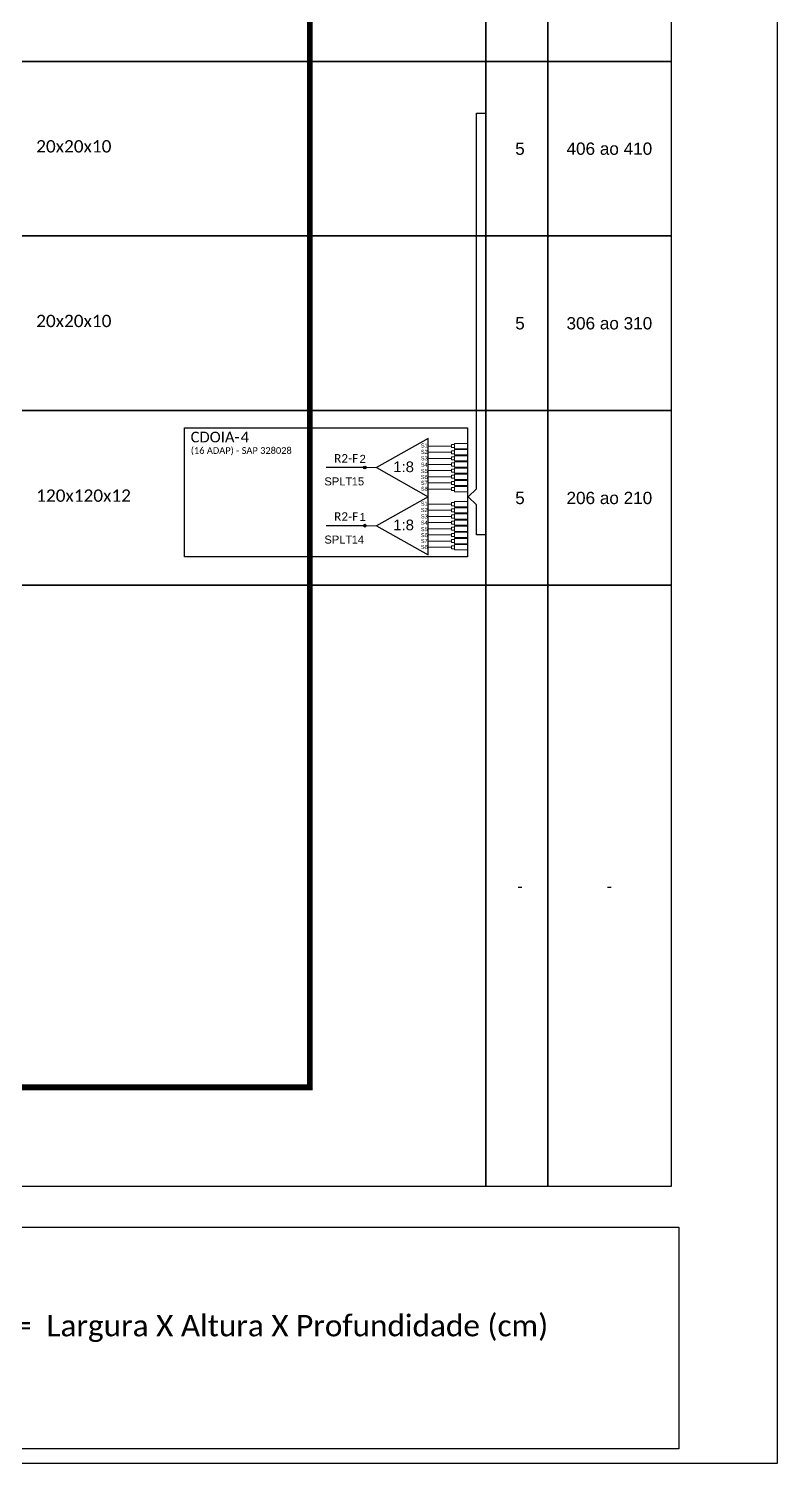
# Model space of a CAD drawing. Extents: x -89 to 749, y 705 to 1299.
# Drawn here: x 608.8 to 749.2, y 705 to 974 of the extents above; entities that cross this region are included whole.
import ezdxf
from ezdxf.enums import TextEntityAlignment as Align

# ---------------------------------------------------------------- set-up
doc = ezdxf.new("R2010")
doc.units = 0
doc.styles.add('ARIAL', font='arial.ttf')
doc.styles.add('WMF-Calibri0', font='calibri.ttf')

# ---------------------------------------------------------------- blocks, each defined once
blk = doc.blocks.new('SPLT_1-8_SC-APC')
at = {"color": 1}
blk.add_lwpolyline([(-7.37, -2.1), (-17.04, -7.55), (-7.37, -13), (-7.37, -2.1)], dxfattribs=at)
at = {"color": 3, "lineweight": 0}
for points in [[(-2.99, -3.51), (-7.37, -3.51)], [(-7.37, -4.66), (-2.99, -4.66)], [(-2.41, -3.02), (-2.41, -4)], [(-2.41, -3.02), (0, -3.02)], [(-2.41, -4), (0, -4)], [(-2.41, -4.17), (-2.41, -5.16)], [(-2.41, -4.17), (0, -4.17)], [(-2.41, -5.16), (0, -5.16)], [(-2.41, -5.32), (-2.41, -6.31)], [(-2.41, -5.32), (0, -5.32)], [(-7.37, -5.82), (-2.99, -5.82)], [(-7.37, -6.97), (-2.99, -6.97)], [(-2.41, -6.31), (0, -6.31)], [(-2.41, -6.48), (-2.41, -7.46)], [(-2.41, -6.48), (0, -6.48)], [(-2.41, -7.46), (0, -7.46)], [(-2.41, -7.63), (-2.41, -8.62)], [(-2.41, -7.63), (0, -7.63)], [(-7.37, -8.12), (-2.99, -8.12)], [(-7.37, -9.28), (-2.99, -9.28)], [(-7.37, -10.43), (-2.99, -10.43)], [(-2.41, -8.62), (0, -8.62)], [(-2.41, -8.78), (-2.41, -9.77)], [(-2.41, -8.78), (0, -8.78)], [(-2.41, -9.77), (0, -9.77)], [(-2.41, -9.94), (-2.41, -10.92)], [(-2.41, -9.94), (0, -9.94)], [(-7.37, -11.58), (-2.99, -11.58)], [(-2.41, -10.92), (0, -10.92)], [(-2.41, -11.09), (-2.41, -12.08)], [(-2.41, -11.09), (0, -11.09)], [(-2.41, -12.08), (0, -12.08)]]:
    blk.add_lwpolyline(points, dxfattribs=at)
for points in [[(-2.99, -3.22), (-2.41, -3.22), (-2.41, -3.8), (-2.99, -3.8)], [(-2.99, -4.38), (-2.41, -4.38), (-2.41, -4.95), (-2.99, -4.95)], [(-2.99, -5.53), (-2.41, -5.53), (-2.41, -6.1), (-2.99, -6.1)], [(-2.99, -6.68), (-2.41, -6.68), (-2.41, -7.26), (-2.99, -7.26)], [(-2.99, -7.84), (-2.41, -7.84), (-2.41, -8.41), (-2.99, -8.41)], [(-2.99, -8.99), (-2.41, -8.99), (-2.41, -9.56), (-2.99, -9.56)], [(-2.99, -10.14), (-2.41, -10.14), (-2.41, -10.72), (-2.99, -10.72)], [(-2.99, -11.3), (-2.41, -11.3), (-2.41, -11.87), (-2.99, -11.87)]]:
    blk.add_lwpolyline(points, close=True, dxfattribs=at)
at = {"color": 1, "lineweight": 0}
blk.add_lwpolyline([(-17.04, -7.55), (-19.26, -7.55)], dxfattribs=at)
at = {"color": 1, "style": 'ARIAL'}
for s, height, p in [('S1', 0.75, (-8.74, -3.78)), ('S2', 0.75, (-8.74, -4.97)), ('1:8', 2, (-13.91, -8.4)), ('S3', 0.75, (-8.74, -6.18)), ('S4', 0.75, (-8.74, -7.36)), ('S5', 0.75, (-8.74, -8.57)), ('S6', 0.75, (-8.74, -9.69)), ('S7', 0.75, (-8.74, -10.78)), ('S8', 0.75, (-8.74, -11.9))]:
    blk.add_text(s, height=height, dxfattribs=at).set_placement(p)

msp = doc.modelspace()

# ---------------------------------------------------------------- hatches: boundary and pattern name
h = msp.add_hatch(color=3)
h.dxf.hatch_style = 1
edge = h.paths.add_edge_path()
edge.add_arc((671.85, 891.71), 0.256, 0, 360)
h = msp.add_hatch(color=3)
h.dxf.hatch_style = 1
edge = h.paths.add_edge_path()
edge.add_arc((671.85, 880.82), 0.256, 0, 360)

# ---------------------------------------------------------------- linework, layer by layer
msp.add_lwpolyline([(-89.32, 705.02), (749.25, 705.02), (749.25, 1299.02), (-89.32, 1299.02), (-89.32, 705.02)])
at = {"color": 6, "const_width": 1.1}
msp.add_lwpolyline([(661.56, 1188.78), (661.56, 775.51), (536.76, 775.51), (536.76, 847.41), (516.16, 847.41), (516.16, 820.46)], dxfattribs=at)
for points in [[(396.13, 1000.62), (694.59, 1000.62), (694.59, 967.88), (396.13, 967.88)], [(694.59, 1000.62), (706.17, 1000.62), (706.17, 967.88), (694.59, 967.88)], [(706.17, 1000.62), (729.31, 1000.62), (729.31, 967.88), (706.17, 967.88)], [(396.13, 967.88), (694.59, 967.88), (694.59, 935.14), (396.13, 935.14)], [(694.59, 967.88), (706.17, 967.88), (706.17, 935.14), (694.59, 935.14)], [(706.17, 967.88), (729.31, 967.88), (729.31, 935.14), (706.17, 935.14)], [(396.13, 935.14), (694.59, 935.14), (694.59, 902.39), (396.13, 902.39)], [(694.59, 935.14), (706.17, 935.14), (706.17, 902.39), (694.59, 902.39)], [(706.17, 935.14), (729.31, 935.14), (729.31, 902.39), (706.17, 902.39)], [(396.13, 902.39), (694.59, 902.39), (694.59, 869.65), (396.13, 869.65)], [(694.59, 902.39), (706.17, 902.39), (706.17, 869.65), (694.59, 869.65)], [(706.17, 902.39), (729.31, 902.39), (729.31, 869.65), (706.17, 869.65)], [(396.13, 869.65), (694.59, 869.65), (694.59, 756.91), (396.13, 756.91)], [(694.59, 869.65), (706.17, 869.65), (706.17, 756.91), (694.59, 756.91)], [(706.17, 869.65), (729.31, 869.65), (729.31, 756.91), (706.17, 756.91)]]:
    msp.add_lwpolyline(points, close=True)
at = {"color": 3}
msp.add_lwpolyline([(694.47, 879.09), (692.82, 879.09), (692.82, 884.75), (691.25, 886.25), (692.82, 887.76), (692.82, 958.14), (694.47, 958.14)], dxfattribs=at)
at = {"color": 1}
msp.add_lwpolyline([(638.01, 899.16), (691.14, 899.16), (691.14, 875.01), (638.01, 875.01)], close=True, dxfattribs=at)
at = {"color": 6}
for points in [[(671.85, 891.71), (664.59, 891.71)], [(671.85, 880.82), (664.59, 880.82)]]:
    msp.add_lwpolyline(points, dxfattribs=at)
at = {"color": 7}
msp.add_lwpolyline([(528.8, 749.28), (730.79, 749.28), (730.79, 707.72), (528.8, 707.72)], close=True, dxfattribs=at)
at = {"color": 3}
for centre in [(671.85, 891.71), (671.85, 880.82)]:
    msp.add_circle(centre, 0.256, dxfattribs=at)

# ---------------------------------------------------------------- block references
for p in [(691.11, 899.26), (691.11, 888.36)]:
    msp.add_blockref('SPLT_1-8_SC-APC', p, dxfattribs=at)

# ---------------------------------------------------------------- texts
at = {"style": 'WMF-Calibri0'}
for s, p in [('20x20x10', (610.22, 950.79)), ('20x20x10', (610.22, 918.05)), ('120x120x12', (610.22, 885.3))]:
    msp.add_text(s, height=2.317, dxfattribs=at).set_placement(p)
at = {"style": 'ARIAL'}
for s, p in [('5', (700.97, 951.51)), ('406 ao 410', (717.74, 951.51)), ('5', (700.97, 918.77)), ('306 ao 310', (717.74, 918.77)), ('5', (700.97, 886.02)), ('206 ao 210', (717.74, 886.02)), ('-', (700.97, 813.28)), ('-', (717.74, 813.28))]:
    msp.add_text(s, height=2.3, dxfattribs=at).set_placement(p, align=Align.MIDDLE_CENTER)
at = {"color": 1, "style": 'WMF-Calibri0'}
for s, p in [('CDOIA-', (639.19, 896.44)), ('4', (648.57, 896.44))]:
    msp.add_text(s, height=2, dxfattribs=at).set_placement(p)
msp.add_text('(16 ADAP) - SAP 328028', height=1.25, dxfattribs=at).set_placement((648.69, 894.29), align=Align.CENTER)
at = {"color": 6, "style": 'WMF-Calibri0'}
for p in [(666.1, 892.64), (666.1, 881.74)]:
    msp.add_text('R2-F', height=1.6, dxfattribs=at).set_placement(p)
at = {"color": 6, "style": 'ARIAL'}
for s, p in [('2', (671.47, 892.6)), ('1', (671.47, 881.7))]:
    msp.add_text(s, height=1.5, dxfattribs=at).set_placement(p, align=Align.CENTER)
at = {"color": 7, "style": 'ARIAL'}
for s, p in [('SPLT', (666.9, 888.37)), ('15', (670.57, 888.37)), ('SPLT', (666.9, 877.47)), ('14', (670.57, 877.47))]:
    msp.add_text(s, height=1.5, dxfattribs=at).set_placement(p, align=Align.CENTER)
at = {"color": 7, "insert": (533.57, 732.83), "char_height": 4, "width": 658.8434, "attachment_point": 1, "style": 'WMF-Calibri0'}
msp.add_mtext('Medidas das caiXas internas =  Largura X Altura X Profundidade (cm)', dxfattribs=at)

doc.saveas('drawing.dxf')
